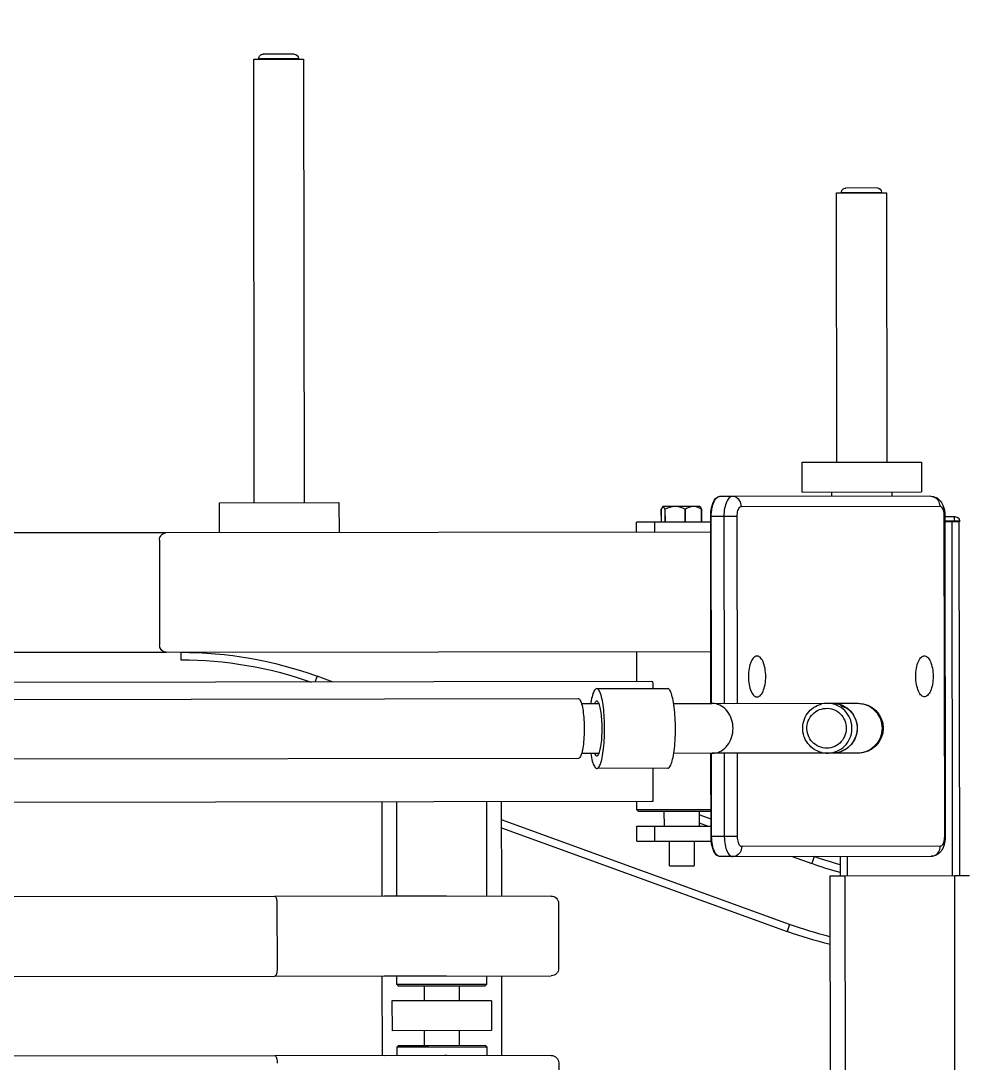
# Model space of a CAD drawing. Header units: metres. Extents: x 511.7 to 565.1, y 73.9 to 159.1.
# Drawn here: x 524.55 to 525.052, y 152.342 to 152.896 of the extents above; entities that cross this region are included whole.
import ezdxf

# ---------------------------------------------------------------- set-up
doc = ezdxf.new("R2010")
doc.units = ezdxf.units.M
doc.header["$MEASUREMENT"] = 0
doc.layers.get('0').update_dxf_attribs({"lineweight": 25})
doc.layers.add('fixtures', color=237, linetype='Continuous')

# ---------------------------------------------------------------- blocks, each defined once
blk = doc.blocks.new('5')
at = {"color": 7, "linetype": 'Continuous'}
for p, q in [((0.8887500000000159, 0.4099999999999647), (0.8887500000000159, 0.269999999999964)), ((0.8962500000000233, 0.4099999999999647), (0.8962500000000233, 0.269999999999964)), ((0.951250000000016, 0.4099999999999647), (0.951250000000016, 0.269999999999964)), ((0.7524190781398516, 0.363759999999969), (0.7524190781398516, 0.3962399999999704)), ((0.6099125635495284, 0.3599999999999692), (0.328729283569885, 0.3599999999999692)), ((0.7486590781398519, 0.3599999999999692), (0.6099125635495284, 0.3599999999999692)), ((0.6637500000000216, 0.3199999999999648), (0.6637500000000216, 0.3599999999999692)), ((0.6952819837253656, 0.3599999999999692), (0.664844543015235, 0.3599999999999692)), ((0.6712500000000148, 0.3599999999999692), (0.6712500000000148, 0.3556399999999709)), ((0.6712500000000148, 0.3556399999999709), (0.6718900000000191, 0.3549999999999702)), ((0.6712500000000148, 0.3556399999999709), (0.6868924168694264, 0.3556399999999709)), ((0.6868924168694264, 0.3556399999999709), (0.7162500000000165, 0.3556399999999709)), ((0.6961790781398493, 0.3599999999999692), (0.6952819837253656, 0.3599999999999692)), ((0.7156100000000123, 0.3549999999999702), (0.7162500000000165, 0.3556399999999709)), ((0.7162500000000165, 0.3556399999999709), (0.7162500000000165, 0.3599999999999692)), ((0.7237500000000097, 0.3199999999999648), (0.7237500000000097, 0.3599999999999692)), ((0.687087477011815, 0.3549999999999702), (0.6718900000000191, 0.3549999999999702)), ((0.6850000000000165, 0.3549999999999702), (0.6850000000000165, 0.3474999999999646)), ((0.7156100000000123, 0.3549999999999702), (0.687087477011815, 0.3549999999999702)), ((0.7025000000000148, 0.3474999999999646), (0.7025000000000148, 0.3549999999999702)), ((0.668750000000017, 0.332499999999964), (0.668750000000017, 0.3474999999999646)), ((0.7187500000000142, 0.3474999999999646), (0.668750000000017, 0.3474999999999646)), ((0.7187500000000142, 0.332499999999964), (0.7187500000000142, 0.3474999999999646)), ((0.7187500000000142, 0.332499999999964), (0.668750000000017, 0.332499999999964)), ((0.6850000000000165, 0.332499999999964), (0.6850000000000165, 0.3249999999999655)), ((0.7025000000000148, 0.3249999999999655), (0.7025000000000148, 0.332499999999964)), ((0.6718900000000191, 0.3249999999999655), (0.6712500000000148, 0.3243599999999649)), ((0.6712500000000148, 0.3243599999999649), (0.6712500000000148, 0.3199999999999665)), ((0.7162500000000165, 0.3243599999999649), (0.6712500000000148, 0.3243599999999649)), ((0.6718900000000191, 0.3249999999999655), (0.7156100000000123, 0.3249999999999655)), ((0.7162500000000165, 0.3243599999999649), (0.7156100000000123, 0.3249999999999655)), ((0.7162500000000165, 0.3199999999999648), (0.7162500000000165, 0.3243599999999649)), ((0.3287292835698992, 0.3199999999999648), (0.6099125635495284, 0.3199999999999648)), ((0.6099125635495284, 0.3199999999999648), (0.7486590781398519, 0.3199999999999648)), ((0.664844543015235, 0.3199999999999665), (0.6952819837253656, 0.3199999999999648)), ((0.6952819837253656, 0.3199999999999648), (0.6961790781398493, 0.3199999999999648)), ((0.611260027039819, 0.316239999999965), (0.611260027039819, 0.2837599999999654)), ((0.7524190781398516, 0.2837599999999654), (0.7524190781398516, 0.316239999999965)), ((0.7237500000000097, 0.2457689132815659), (0.8670848278623992, 0.2979385241571464)), ((0.8683708236013103, 0.2944052799029908), (0.7237500000000097, 0.2417676048570563)), ((0.8683708236013103, 0.2944052799029908), (0.8670848278623992, 0.2979385241571464)), ((0.6099125635495284, 0.2799999999999656), (0.3294675215459506, 0.2799999999999656)), ((0.7486590781398519, 0.2799999999999656), (0.6099125635495284, 0.2799999999999656)), ((0.6637500000000216, 0.2324999999999644), (0.6637500000000216, 0.2799999999999656)), ((0.6952819837253656, 0.2799999999999656), (0.664844543015235, 0.2799999999999656)), ((0.6712500000000148, 0.2799999999999656), (0.6712500000000148, 0.2324999999999644)), ((0.6961790781398493, 0.2799999999999656), (0.6952819837253656, 0.2799999999999656)), ((0.7162500000000165, 0.2324999999999644), (0.7162500000000165, 0.2799999999999656)), ((0.7237500000000097, 0.2324999999999644), (0.7237500000000097, 0.2799999999999656)), ((0.8887500000000159, 0.269999999999964), (0.8962500000000233, 0.269999999999964)), ((0.8937500000000113, 0.26030999999996496), (0.8937500000000113, 0.269999999999964)), ((0.8962500000000233, 0.269999999999964), (0.951250000000016, 0.269999999999964)), ((0.8975100000000111, 0.269999999999964), (0.8975100000000111, 0.26030999999996496)), ((0.9499900000000138, 0.0924999999999639), (0.9499900000000138, 0.269999999999964)), ((0.951250000000016, 0.269999999999964), (0.9587500000000232, 0.269999999999964)), ((0.9537500000000136, 0.269999999999964), (0.9537500000000136, 0.0924999999999639)), ((0.8081044512225474, 0.264999999999965), (0.8081044512225474, 0.252499999999964)), ((0.8081044512225474, 0.264999999999965), (0.8081986431538724, 0.264999999999965)), ((0.8081986431538724, 0.264999999999965), (0.820504451222547, 0.264999999999965)), ((0.820504451222547, 0.252499999999964), (0.820504451222547, 0.264999999999965)), ((0.8696599788750631, 0.26030999999996496), (0.8794796378565337, 0.263884063579864)), ((0.8807656335954305, 0.2603508193257102), (0.8794796378565337, 0.263884063579864)), ((0.8398659117260223, 0.26030999999996496), (0.8335217572167579, 0.26030999999996496)), ((0.8398659117260223, 0.26030999999996496), (0.9394432265573583, 0.26030999999996496)), ((0.8807656335954305, 0.2603508193257102), (0.8806534834196639, 0.26030999999996496)), ((0.7918044512225464, 0.252499999999964), (0.7918044512225464, 0.2449999999999637)), ((0.7918044512225464, 0.252499999999964), (0.8007636132016244, 0.252499999999964)), ((0.8007636132016244, 0.252499999999964), (0.8291173356003582, 0.252499999999964)), ((0.8007636132016244, 0.252499999999964), (0.8007636132016244, 0.2449999999999637)), ((0.9439747654925412, 0.2553099999999642), (0.8443974506612049, 0.2553099999999642)), ((0.8290068837629007, 0.2503099999999652), (0.82900688373023, 0.2084999999999635)), ((0.8290068837629007, 0.2503099999999652), (0.8292955745993567, 0.2503099999999652)), ((0.8292955745993567, 0.2503099999999652), (0.8292955745993567, 0.2084999999999635)), ((0.8356397291086068, 0.2503099999999652), (0.8292955745993567, 0.2503099999999652)), ((0.8422843593524902, 0.2503099999999652), (0.8356397291086068, 0.2503099999999652)), ((0.8356397291086068, 0.2084999999999635), (0.8356397291086068, 0.2503099999999652)), ((0.8422843593524902, 0.2503099999999652), (0.8422843593524902, 0.2084999999999635)), ((0.9460878568012419, 0.0896899999999654), (0.9460878568012419, 0.2503099999999652)), ((0.9465563178374908, 0.2503099999999652), (0.9460878568012419, 0.2503099999999652)), ((0.9465563178364106, 0.0896899999999654), (0.9465563178374908, 0.2503099999999652)), ((0.7918044512225464, 0.2449999999999637), (0.8007636132016244, 0.2449999999999637)), ((0.8007636132016244, 0.2449999999999637), (0.82900688373023, 0.2449999999999637)), ((0.805554451222548, 0.2449999999999637), (0.805554451222548, 0.2374999999999634)), ((0.8230544512225463, 0.2374999999999634), (0.8230544512225463, 0.2449999999999637)), ((0.8230544512225463, 0.2433469751821775), (0.8275960995832036, 0.2449999999999637)), ((0.82900688373023, 0.2415121750119429), (0.8230544512225463, 0.2393456667576697)), ((0.7924444512225364, 0.2374999999999634), (0.7918044512225464, 0.2368599999999645)), ((0.7918044512225464, 0.2368599999999645), (0.7918044512225464, 0.2324999999999626)), ((0.82900688373023, 0.2368599999999645), (0.7918044512225464, 0.2368599999999645)), ((0.7924444512225364, 0.2374999999999634), (0.82900688373023, 0.2374999999999634)), ((0.4587772398542285, 0.2324999999999644), (0.7993076534740027, 0.2324999999999626)), ((0.7993076534740027, 0.2324999999999626), (0.7998986213219581, 0.2324623862398578)), ((0.8000112822473113, 0.2287399999999629), (0.8000112822473113, 0.2159999999999638)), ((0.8072639563676915, 0.2159999999999638), (0.7717097892357856, 0.2159999999999638)), ((0.7624339364760573, 0.210999999999963), (0.4486630185993619, 0.210999999999963)), ((0.7728392231820039, 0.2084999999999635), (0.7640619745398567, 0.2084999999999635)), ((0.8296829669998687, 0.2084999999999635), (0.8103294506856855, 0.2084999999999635)), ((0.8874282445689374, 0.2084999999999635), (0.8296829669998687, 0.2084999999999635)), ((0.8899776927451767, 0.2084999999999635), (0.8874282445689374, 0.2084999999999635)), ((0.8900682056981708, 0.2084999999999635), (0.8899776927451767, 0.2084999999999635)), ((0.9025124785838868, 0.2084999999999635), (0.8900682056981708, 0.2084999999999635)), ((0.9029702420743888, 0.2084999999999635), (0.9025124785838868, 0.2084999999999635)), ((0.7640619745398567, 0.1834999999999631), (0.7728392231820039, 0.1834999999999631)), ((0.8103294506856855, 0.1834999999999631), (0.8296829669998687, 0.1834999999999631)), ((0.82900688373023, 0.1834999999999631), (0.8290068837302158, 0.0896899999999637)), ((0.8292955745993567, 0.1834999999999631), (0.8292955745993567, 0.0896899999999637)), ((0.8296829669998687, 0.1834999999999631), (0.8874282445689374, 0.1834999999999631)), ((0.8356397291086068, 0.0896899999999637), (0.8356397291086068, 0.1834999999999631)), ((0.8422843593524902, 0.1834999999999631), (0.8422843593524902, 0.0896899999999637)), ((0.8874282445689374, 0.1834999999999631), (0.8899776927451767, 0.1834999999999631)), ((0.8899776927451767, 0.1834999999999631), (0.8900682056981708, 0.1834999999999631)), ((0.8900682056981708, 0.1834999999999631), (0.9025124785838868, 0.1834999999999631)), ((0.9025124785838868, 0.1834999999999631), (0.9029702420743888, 0.1834999999999631)), ((0.4486630185993619, 0.1809999999999636), (0.7624339364760573, 0.1809999999999636)), ((0.7717097892357856, 0.1759999999999646), (0.8072639563676915, 0.1759999999999646)), ((0.7993076534740027, 0.1724999999999639), (0.4625272398542109, 0.1724999999999639)), ((0.6313239624489883, 0.1695614758427837), (0.6302544271230915, 0.1724999999999639)), ((0.6393974912173661, 0.1724999999999639), (0.6313239624489883, 0.1695614758427837)), ((0.7918044512225464, 0.1724999999999639), (0.7918044512225464, 0.1574999999999651)), ((0.7998986213219581, 0.1725376137600705), (0.7993076534740027, 0.1724999999999639)), ((0.3836478253344637, 0.1574999999999651), (0.5556031640912807, 0.1574999999999651)), ((0.5556031640912807, 0.1574999999999651), (0.3836478253344637, 0.1574999999999651)), ((0.5556031640912807, 0.1574999999999651), (0.82900688373023, 0.1574999999999651)), ((0.5629199337838457, 0.1574999999999651), (0.5629199337838457, 0.1612599999999649)), ((0.5523469085730426, 0.1012599999999644), (0.5523469085730426, 0.1537399999999653)), ((0.5556031640912807, 0.0974999999999646), (0.3627773789982882, 0.0974999999999646)), ((0.82900688373023, 0.0974999999999646), (0.5556031640912807, 0.0974999999999646)), ((0.5824634098206616, 0.0974999999999646), (0.5824634098206616, 0.0824999999999641)), ((0.6424634098206639, 0.0824999999999641), (0.6424634098206639, 0.0974999999999646)), ((0.7918044512225464, 0.0974999999999646), (0.7918044512225464, 0.0924999999999639)), ((0.8007636132016244, 0.0924999999999639), (0.8007636132016244, 0.0974999999999646)), ((0.8007636132016244, 0.0924999999999639), (0.7918044512225464, 0.0924999999999639)), ((0.8290068837302158, 0.0924999999999639), (0.8007636132016244, 0.0924999999999639)), ((0.8042388790463519, 0.0924999999999639), (0.8042388790463519, 0.0860728753148958)), ((0.8042434367204407, 0.0924999999999639), (0.8042434367204407, 0.0860531685427049)), ((0.8060480415186076, 0.0860531685427049), (0.8060480415186076, 0.0924999999999639)), ((0.8062408778015139, 0.0924999999999639), (0.8062408778015139, 0.0860531685427049)), ((0.8160064499777064, 0.0860531685427031), (0.8160064499777064, 0.0924999999999639)), ((0.8163018923036133, 0.0924999999999639), (0.8163018923036133, 0.0860531685427031)), ((0.8242628596816388, 0.0860531685427031), (0.8242628596816388, 0.0924999999999639)), ((0.8243700233987283, 0.0860728753148941), (0.8243700233987283, 0.0924999999999639)), ((0.8292955745993567, 0.0896899999999637), (0.8290068837302158, 0.0896899999999637)), ((0.8356397291086068, 0.0896899999999637), (0.8292955745993567, 0.0896899999999637)), ((0.8422843593524902, 0.0896899999999637), (0.8356397291086068, 0.0896899999999637)), ((0.9465563178364106, 0.0896899999999654), (0.9460878568012419, 0.0896899999999654)), ((0.9513500000000192, 0.0924999999999639), (0.9465563178660688, 0.0924999999999639)), ((0.9465563178660688, 0.091999999999965), (0.9513500000000192, 0.091999999999965)), ((0.9513500000000192, 0.0899999999999644), (0.9465563178660688, 0.0899999999999644)), ((0.9538500000000169, 0.0924999999999639), (0.9513500000000192, 0.0924999999999639)), ((0.9513500000000192, 0.091999999999965), (0.9513500000000192, 0.0924999999999639)), ((0.9513500000000192, 0.091999999999965), (0.9538500000000169, 0.091999999999965)), ((0.9513500000000192, 0.091999999999965), (0.9513500000000192, 0.0899999999999644)), ((0.9518500000000216, 0.0899999999999644), (0.9513500000000192, 0.0899999999999644)), ((0.9538500000000169, 0.091999999999965), (0.9538500000000169, 0.0924999999999639)), ((0.8048609837319985, 0.0848434674905043), (0.805004451222544, 0.0846999999999643)), ((0.8051457391195243, 0.0846999999999643), (0.805004451222544, 0.0846999999999643)), ((0.8111236638896173, 0.0846999999999643), (0.8051457391195243, 0.0846999999999643)), ((0.8202823759926332, 0.0846999999999643), (0.8111236638896173, 0.0846999999999643)), ((0.8236044512225362, 0.0846999999999643), (0.8202823759926332, 0.0846999999999643)), ((0.8236044512225362, 0.0846999999999643), (0.8237479187130816, 0.0848434674905026)), ((0.8443974506611908, 0.0846899999999646), (0.9439747654925412, 0.0846899999999646)), ((0.5824634098206616, 0.0824999999999641), (0.6424634098206639, 0.0824999999999641)), ((0.5999634098206599, 0.0824999999999641), (0.5999634098206599, -0.1400000000000361)), ((0.6249634098206656, -0.1400000000000361), (0.6249634098206656, 0.0824999999999641)), ((0.8398659117260223, 0.0796899999999639), (0.8335217572167579, 0.0796899999999639)), ((0.9394432265573583, 0.0796899999999639), (0.8398659117260223, 0.0796899999999639)), ((0.8898798398635533, 0.0796899999999639), (0.8898798398635533, 0.0774999999999651)), ((0.9198798398635404, 0.0774999999999651), (0.9198798398635404, 0.0796899999999639)), ((0.8748798398635386, 0.0774999999999651), (0.8748798398635386, 0.0624999999999645)), ((0.8748798398635386, 0.0774999999999651), (0.9348798398635408, 0.0774999999999651)), ((0.9348798398635408, 0.0624999999999645), (0.9348798398635408, 0.0774999999999651)), ((0.8748798398635386, 0.0624999999999645), (0.9348798398635408, 0.0624999999999645)), ((0.8923798398635511, 0.0624999999999645), (0.8923798398635511, -0.0725000000000353)), ((0.9173798398635425, -0.0725000000000353), (0.9173798398635425, 0.0624999999999645)), ((0.8923798398635511, -0.0725000000000353), (0.9173798398635425, -0.0725000000000353)), ((0.8948798398635489, -0.0728000000000364), (0.9148798398635448, -0.0728000000000364)), ((0.9126798398515774, -0.0750000000000348), (0.8970798398635508, -0.0750000000000348)), ((0.5999634098206599, -0.1400000000000361), (0.6016380922733618, -0.1400000000000361)), ((0.6016380922733618, -0.1400000000000361), (0.6249634098206656, -0.1400000000000361)), ((0.6024634098206576, -0.1403000000000354), (0.622463409820668, -0.1403000000000354)), ((0.6202634098086861, -0.1425000000000356), (0.6046634098206596, -0.1425000000000356))]:
    blk.add_line(p, q, dxfattribs=at)
for points in [[(0.611260027039819, 0.363759999999969), (0.6112395560416674, 0.3631070828519416), (0.6111787650481233, 0.36247400426106496), (0.6110795011627915, 0.3618799999999691), (0.6109447804685715, 0.3613431185875484), (0.6107786963855945, 0.3608796728938426), (0.6105862952946666, 0.3605037444817398), (0.6103734232056013, 0.3602267557458152), (0.6101465481290802, 0.3600571228486444), (0.6099125635495284, 0.3599999999999692)], [(0.6099125635495284, 0.3199999999999648), (0.6101465481290802, 0.3199428771512913), (0.6103734232056013, 0.3197732442541206), (0.6105862952946666, 0.3194962555181942), (0.6107786963855945, 0.3191203271060932), (0.6109447804685715, 0.3186568814123873), (0.6110795011627915, 0.3181199999999649), (0.6111787650481233, 0.31752599573886897), (0.6112395560416674, 0.3168929171479924), (0.611260027039819, 0.316239999999965)], [(0.611260027039819, 0.2837599999999654), (0.6112395560416674, 0.283107082851938), (0.6111787650481233, 0.2824740042610614), (0.6110795011627915, 0.2818799999999655), (0.6109447804685715, 0.281343118587543), (0.6107786963855945, 0.2808796728938372), (0.6105862952946666, 0.2805037444817362), (0.6103734232056013, 0.2802267557458098), (0.6101465481290802, 0.280057122848639), (0.6099125635495284, 0.2799999999999656)], [(0.8335217572167579, 0.26030999999996496), (0.8332510620941633, 0.2602932986750233), (0.8328058016355157, 0.2601921945263683), (0.8323743472551399, 0.2600028174269333), (0.8319550114908764, 0.2597248962815755), (0.8315485517914282, 0.2593563674571619), (0.8311593494609752, 0.2588978463963869), (0.8307933676933458, 0.258354483972882), (0.8304556228289499, 0.2577342244709904), (0.8301495525868602, 0.2570458213436613), (0.8298769319560364, 0.2562965037328322), (0.8296392132791226, 0.2554933783137709), (0.8294377168719506, 0.2546437251202231), (0.8292736484974057, 0.2537551420646782), (0.8291480581199407, 0.2528355755981231), (0.829061789924836, 0.2518932863078707), (0.8290154406253833, 0.2509367804392077), (0.8290068837302158, 0.2503099999999652)], [(0.8335217572167579, 0.26030999999996496), (0.8330800008422727, 0.2602552189536471), (0.8326430844430632, 0.2600914760073021), (0.8322157949666433, 0.2598205651629168), (0.8318028138859291, 0.2594454545763902), (0.8314086659080572, 0.2589702540378091), (0.831037669400743, 0.2584001699437142), (0.8306938890793844, 0.2577414482547375), (0.8303810914731002, 0.2570013060635539), (0.8301027036579426, 0.2561878525228884), (0.8298617757090482, 0.2553099999999642), (0.8296609472834575, 0.2543773664307221), (0.8295024186994197, 0.2534001699437134), (0.8293879268292698, 0.2523891169081427), (0.8293187260699141, 0.2513552846326412), (0.8292955745993424, 0.2503099999999652)], [(0.8356397291086068, 0.2503099999999652), (0.8356628805791785, 0.2513552846326412), (0.8357320813385342, 0.2523891169081427), (0.83584657320867, 0.2534001699437134), (0.8360051017927077, 0.2543773664307221), (0.8362059302182984, 0.2553099999999642), (0.8364468581671928, 0.2561878525228884), (0.8367252459823646, 0.2570013060635539), (0.8370380435886347, 0.2577414482547375), (0.8373818239100074, 0.2584001699437142), (0.8377528204173074, 0.2589702540378091), (0.8381469683951792, 0.2594454545763902), (0.8385599494758935, 0.2598205651629168), (0.8389872389523134, 0.2600914760073021), (0.8394241553515229, 0.2602552189536471), (0.8398659117260081, 0.26030999999996496)], [(0.8443974506611908, 0.2553099999999642), (0.8443416598972391, 0.2560921723251663), (0.8441756613591593, 0.2568550849718392), (0.8439035424818683, 0.2575799524986628), (0.8435320037352482, 0.2582489262614267), (0.8430701936362937, 0.2588455339058981), (0.842529483482295, 0.2593550849718387), (0.8419231873517816, 0.2597650326209067), (0.8412662342676497, 0.26006528258143996), (0.8405748005951494, 0.2602484417029398), (0.8398659117260081, 0.26030999999996496)], [(0.9465563178660544, 0.2503099999999652), (0.946548559046974, 0.2508208060369199), (0.9464940910231548, 0.2517516499861916), (0.9463862734611296, 0.2526770560523275), (0.9462216135719216, 0.2535967476062577), (0.9459933960397536, 0.2545119407027414), (0.9456904575717856, 0.2554238967740616), (0.945297251957072, 0.2563289022480379), (0.9448864893394102, 0.25707039899071304), (0.9444328318089958, 0.2577290194969191), (0.9439386621446884, 0.2583099019869035), (0.9434038203014694, 0.2588185086341532), (0.9428289153087092, 0.259256579047781), (0.9422164503599644, 0.2596228196600077), (0.941570972552185, 0.2599143266644823), (0.9408987892557688, 0.2601277811168146), (0.9401362675545072, 0.2602691239473298), (0.9394432265573583, 0.26030999999996496)], [(0.9394432265573583, 0.26030999999996496), (0.9401521154264856, 0.2602484417029398), (0.940843549099, 0.26006528258143996), (0.941500502183132, 0.2597650326209067), (0.9421067983136452, 0.2593550849718387), (0.9426475084676296, 0.2588455339058981), (0.9431093185665844, 0.2582489262614267), (0.9434808573132188, 0.2575799524986628), (0.9437529761905096, 0.2568550849718392), (0.9439189747285894, 0.2560921723251663), (0.9439747654925412, 0.2553099999999642)], [(0.8443974506611908, 0.2553099999999642), (0.8440668903527352, 0.2552484417029408), (0.8437444695361335, 0.255065282581441), (0.8434381272819564, 0.2547650326209059), (0.8431554067531833, 0.2543550849718397), (0.8429032694675413, 0.2538455339058974), (0.8426879238817832, 0.2532489262614277), (0.8425146725189308, 0.252579952498662), (0.8423877814025217, 0.2518550849718384), (0.8423103750129712, 0.2510921723251656), (0.8422843593524902, 0.2503099999999652)], [(0.9460878568012419, 0.2503099999999652), (0.9460618411407608, 0.2510921723251656), (0.9459844347512104, 0.2518550849718402), (0.9458575436348012, 0.252579952498662), (0.9456842922719488, 0.2532489262614277), (0.9454689466861907, 0.2538455339058974), (0.9452168094005344, 0.2543550849718397), (0.9449340888717755, 0.2547650326209059), (0.9446277466175984, 0.255065282581441), (0.9443053258009968, 0.2552484417029408), (0.9439747654925412, 0.2553099999999642)], [(0.7998986213219581, 0.2324623862398578), (0.799921402760802, 0.2323088657313619), (0.7999428698939113, 0.23204173965729602), (0.7999623393708788, 0.2316695112820071), (0.7999791914314898, 0.2312040295284508), (0.7999928896342113, 0.2306601117985263), (0.8000029979323386, 0.2300550722996029), (0.8000091945545051, 0.2294081708917108), (0.8000112822473113, 0.2287399999999629)], [(0.7686442949177775, 0.2084999999999635), (0.7688105307002218, 0.2094896028027744), (0.7690092102647128, 0.2105199098384265), (0.7692219693974778, 0.2114745167874208), (0.7694476988709483, 0.2123484467711414), (0.7696852218361414, 0.2131371435233156), (0.7699332999583107, 0.21383649514427103), (0.7701906398729932, 0.2144428555384827), (0.7704558999290329, 0.2149530634236196), (0.7707276971833182, 0.2153644588120152), (0.771004614610817, 0.2156748968786033), (0.7712852084923015, 0.2158827591430512), (0.7715680159411847, 0.2159869619077579), (0.7718515625303723, 0.2159869619077579), (0.7721343699792556, 0.2158827591430512), (0.77241496386074, 0.2156748968786033), (0.7726918812882388, 0.2153644588120152), (0.7729636785425243, 0.2149530634236196), (0.7732289385985638, 0.2144428555384827), (0.7734862785132606, 0.21383649514427103), (0.7737343566354156, 0.2131371435233156), (0.7739718796006088, 0.2123484467711414), (0.7741976090740792, 0.2114745167874208), (0.7744103682068442, 0.2105199098384265), (0.7746090477713353, 0.2094896028027744), (0.7747926119442781, 0.2083889672242787), (0.7749601037070732, 0.207223741307212), (0.7751106498352272, 0.205999999999964), (0.7752434654509273, 0.20472412332307502), (0.775357858115072, 0.2034027631067623), (0.7754532314372682, 0.2020428083113543), (0.7755290881851665, 0.2006513491114497), (0.7755850328768191, 0.1992356399310182), (0.7756207738425048, 0.1978030616222046), (0.7756361247453754, 0.1963610829849749), (0.7756310055529383, 0.1949172218282555), (0.7756054429542872, 0.1934790057755578), (0.7755595702209633, 0.1920539330194355), (0.775493626512187, 0.1906494332293782), (0.7754079556278839, 0.1892728288169607), (0.7753030042164113, 0.1879312967601674), (0.7751793194458118, 0.1866318311859683), (0.7750375461512249, 0.1853812069061664), (0.7748784234729414, 0.1841859440966722), (0.7747027810029296, 0.1830522743043268), (0.7745115344597197, 0.1819861079584974), (0.7743056809142104, 0.1809930035568357), (0.7740862935914948, 0.1800781386858503), (0.7738545162754633, 0.1792462830273642), (0.7736115573457312, 0.1785017734916003), (0.7733586834776675, 0.1778484916065448), (0.7730972130385254, 0.1772898432814518), (0.7728285092140937, 0.1768287410500147), (0.7725539729017186, 0.1764675888857621), (0.7722750354065795, 0.1762082696688516), (0.7719931509796396, 0.1760521353696056), (0.7717097892357714, 0.1759999999999628)], [(0.8072639563676773, 0.2159999999999638), (0.8074057296622783, 0.2159869619077579), (0.8076885371111615, 0.2158827591430512), (0.8079691309926461, 0.2156748968786033), (0.8082460484201448, 0.2153644588120152), (0.8085178456744301, 0.2149530634236196), (0.8087831057304697, 0.2144428555384827), (0.8090404456451523, 0.21383649514427103), (0.8092885237673215, 0.2131371435233156), (0.8095260467325147, 0.2123484467711414), (0.8097517762059709, 0.2114745167874208), (0.8099645353387501, 0.2105199098384265), (0.8101632149032411, 0.2094896028027744), (0.8103467790761698, 0.2083889672242787), (0.8105142708389649, 0.207223741307212), (0.8106648169671188, 0.205999999999964), (0.8107976325828332, 0.20472412332307502), (0.8109120252469779, 0.2034027631067623), (0.8110073985691741, 0.2020428083113543), (0.8110832553170723, 0.2006513491114497), (0.8111392000087249, 0.1992356399310182), (0.8111749409744106, 0.1978030616222046), (0.8111902918772813, 0.1963610829849749), (0.8111851726848442, 0.1949172218282555), (0.811159610086193, 0.1934790057755578), (0.8111137373528691, 0.1920539330194355), (0.8110477936440788, 0.1906494332293782), (0.8109621227597898, 0.1892728288169607), (0.8108571713483173, 0.1879312967601674), (0.8107334865777175, 0.1866318311859683), (0.8105917132831166, 0.1853812069061664), (0.8104325906048331, 0.1841859440966722), (0.8102569481348353, 0.1830522743043268), (0.8100657015916254, 0.1819861079584974), (0.8098598480461163, 0.1809930035568357), (0.8096404607234006, 0.1800781386858503), (0.8094086834073692, 0.1792462830273642), (0.8091657244776371, 0.1785017734916003), (0.8089128506095732, 0.1778484916065448), (0.8086513801704313, 0.1772898432814518), (0.8083826763459995, 0.1768287410500147), (0.8081081400336103, 0.1764675888857621), (0.8078292025384854, 0.1762082696688516), (0.8075473181115455, 0.1760521353696056), (0.8072639563676773, 0.1759999999999628)], [(0.7624339364760431, 0.1809999999999636), (0.7624956167544213, 0.1810032897478404), (0.7627417970168864, 0.1810821715694395), (0.7629858178588478, 0.1812656912390338), (0.7632259676494471, 0.1815525614979982), (0.7634605619104349, 0.1819407701575848), (0.7636879551316298, 0.1824275942129727), (0.7639065523129746, 0.1830096189431973), (0.7641148201522867, 0.1836827618629577), (0.7643112978003189, 0.1844423013583274), (0.7644946071075509, 0.1852829098054709), (0.7646634622908977, 0.1861986909401114), (0.7648166789525562, 0.1871832212155766), (0.7649531823877425, 0.1882295948593668), (0.7650720151229394, 0.1893304723121893), (0.7651723436318889, 0.1904781317096926), (0.7652534641821659, 0.1916645230457963), (0.7653148077714321, 0.1928813246376979), (0.7653559441184541, 0.1941200014964988), (0.7653765846813201, 0.1953718651940264), (0.7653765846813201, 0.196628134805902), (0.7653559441184541, 0.1978799985034278), (0.7653148077714321, 0.1991186753622305), (0.7652534641821659, 0.2003354769541303), (0.7651723436318889, 0.201521868290234), (0.7650720151229394, 0.2026695276877373), (0.7649531823877425, 0.2037704051405615), (0.7648166789525562, 0.2048167787843518), (0.7646634622908977, 0.2058013090598152), (0.7644946071075509, 0.2067170901944557), (0.7643112978003189, 0.207557698641601), (0.7641148201522867, 0.2083172381369689), (0.7639065523129746, 0.2089903810567311), (0.7636879551316298, 0.2095724057869539), (0.7634605619104349, 0.2100592298423418), (0.7632259676494471, 0.2104474385019284), (0.7629858178588478, 0.2107343087608946), (0.7627417970168864, 0.2109178284304871), (0.7624956167544213, 0.2109967102520862), (0.7624339364760431, 0.210999999999963)], [(0.7705803552895532, 0.2084999999999635), (0.7707857331707971, 0.2089301704619775), (0.7710105225024364, 0.2092911393697019), (0.7712406336761433, 0.2095509546814114), (0.7714743154069481, 0.2097076390457069), (0.7717097892357856, 0.2097599999999637), (0.7719452630646089, 0.2097076390457069), (0.7721789447954138, 0.2095509546814114), (0.7724090559691206, 0.2092911393697019), (0.7726338453007742, 0.2089301704619775), (0.7728516020077905, 0.2084707951495872), (0.7730606688301834, 0.2079165095560373), (0.7732594546431671, 0.20727153212938101), (0.7734464465666946, 0.2065407715372807), (0.7736202214793196, 0.2057297893090908), (0.7737794568490131, 0.2048447575092513), (0.7739229407984709, 0.20389241176415498), (0.7740495813281996, 0.2028799999999631), (0.7741584146272942, 0.2018152272815161), (0.7742486124086412, 0.2007061971721242), (0.7743194882126688, 0.1995613500605735), (0.7743705026316974, 0.198389398924661), (0.7744012674151862, 0.1971992630201722), (0.7744115484245953, 0.1959999999999642), (0.7744012674151862, 0.1948007369797562), (0.7743705026316974, 0.1936106010752674), (0.7743194882126688, 0.1924386499393531), (0.7742486124086412, 0.1912938028278024), (0.7741584146272942, 0.1901847727184123), (0.7740495813281996, 0.1891199999999635), (0.7739229407984709, 0.1881075882357734), (0.7737794568490131, 0.18715524249067703), (0.7736202214793196, 0.1862702106908358), (0.7734464465666946, 0.1854592284626459), (0.7732594546431671, 0.1847284678705474), (0.7730606688301834, 0.1840834904438893), (0.7728516020077905, 0.1835292048503394), (0.7726338453007742, 0.1830698295379491), (0.7724090559691206, 0.1827088606302265), (0.7721789447954138, 0.1824490453185152), (0.7719452630646089, 0.1822923609542215), (0.7717097892357856, 0.1822399999999646)], [(0.8296829669998544, 0.2084999999999635), (0.8306427677067773, 0.2084466772036517), (0.8315943797324791, 0.2082871637460126), (0.8325296842586879, 0.2080228205396235), (0.8334407015969701, 0.2076559028675184), (0.8343196592686012, 0.2071895411419025), (0.8351590583166625, 0.2066277141965838), (0.8359517372844179, 0.2059752153409668), (0.836690933314415, 0.2052376114652219), (0.8373703398467426, 0.2044211955455459), (0.8379841604244546, 0.2035329329547046), (0.8385271581467605, 0.202580402035931), (0.8389947003485929, 0.2015717294471706), (0.8393827981247171, 0.2005155208273024), (0.8396881403617442, 0.19942078737586397), (0.8399081219873636, 0.1982968689726707), (0.8400408661959347, 0.1971533544932544), (0.8400852404606524, 0.1959999999999642)], [(0.8814130525948087, 0.2069268629154344), (0.8808698558915182, 0.2066037577688018), (0.8799862578349433, 0.20599196711120799), (0.8791582439425837, 0.2053052775204573), (0.8783921048433143, 0.2045488672772748), (0.8776935799598817, 0.2037283757334194), (0.8770679097471401, 0.2028499230663563), (0.8765197959560708, 0.2019200663553597), (0.8760533654625106, 0.2009457521236193), (0.8756721380510725, 0.1999342656437797), (0.8753789984905893, 0.1988931773321454), (0.8751761732068529, 0.1978302866036046), (0.8750652118194039, 0.1967535635987385), (0.8750469737674819, 0.1956710892260425), (0.8751216202057321, 0.1945909939866084), (0.8752886091109104, 0.1935214070207962), (0.8755466989878328, 0.1924703737483746), (0.8758939589551744, 0.1914457996708219), (0.8763277827829938, 0.1904553921876442), (0.8768449084730036, 0.1895066010841297), (0.877441443193021, 0.1886065609687311), (0.8781128933818393, 0.1877620362054397), (0.878854199770771, 0.1869793688725778), (0.879659776995993, 0.1862644302532512), (0.8805235574044871, 0.185622576320533), (0.8814390385930722, 0.1850586076219436), (0.8823993341683262, 0.1845767338945965), (0.8833972271814047, 0.1841805436584867), (0.884386820422506, 0.1838844693342896)], [(0.8822586013169768, 0.2047462577514985), (0.8813949949069552, 0.2042014266677192), (0.8805913446950199, 0.2035696584209887), (0.8798561695733155, 0.2028576499118841), (0.8791972625810301, 0.2020729486077304), (0.8786216082962, 0.20122387253756102), (0.8781353087974537, 0.2003194221189464), (0.8777435189804521, 0.1993691847513244), (0.8774503919147207, 0.1983832331871831), (0.8772590348200708, 0.1973720187583776), (0.8771714761293196, 0.1963462605894168), (0.8771886439863721, 0.1953168319720664), (0.8773103564076621, 0.1942946451057654), (0.8775353232112622, 0.19329053542558397), (0.8778611596930687, 0.1923151467439279), (0.8782844119053265, 0.1913788184234697), (0.8788005932692897, 0.1904914757773355), (0.8794042321341066, 0.1896625248583241), (0.8800889297776137, 0.1889007527523905), (0.8808474282344747, 0.18821423443336902), (0.8816716872323553, 0.1876102471662229), (0.8825529694208142, 0.1870951933662415), (0.8834819329894258, 0.18667453273183202), (0.8844487306932649, 0.1863527243703711), (0.8854431142361534, 0.1861331795305432), (0.8864545429051702, 0.1860182254422682), (0.8874722953048035, 0.1860090806474783), (0.8884855830064424, 0.1861058420832755), (0.8894836649083543, 0.1863074840543675), (0.8904559610941049, 0.1866118691056968), (0.8913921649822214, 0.1870157706799986), (0.8922823525786185, 0.1875149073201054), (0.8931170876732892, 0.1881039880534629), (0.8938875218666026, 0.1887767684777515), (0.8945854883644415, 0.1895261169531039), (0.8952035885482843, 0.1903440901992681), (0.8957352704024117, 0.1912220174963419), (0.8961748979669295, 0.1921505925965796), (0.8965178110802582, 0.1931199723729104), (0.8967603747781112, 0.1941198811585565), (0.8969000178249331, 0.1951397196716407), (0.8969352599697089, 0.1961686773702169), (0.8968657276369071, 0.1971958470467072), (0.8966921578865765, 0.1982103404470106), (0.8964163906012458, 0.199201403688706), (0.8960413489827345, 0.2001585312548837), (0.8955710085655113, 0.2010715773552398), (0.8950103550749872, 0.2019308634739687), (0.8943653315776458, 0.2027272809644494), (0.8936427754830305, 0.2034523876031535), (0.8928503460654724, 0.2040984970793271), (0.8919964432739533, 0.2046587604717907), (0.891090118690485, 0.2051272388492045), (0.8901409795811189, 0.2054989662242264), (0.8891590870565266, 0.205770002194205), (0.8881548494217241, 0.2059374737104349), (0.8871389118454971, 0.2059996055331776), (0.8861220435188528, 0.20595573904966), (0.8851150234990541, 0.2058063392555187), (0.884128526448805, 0.2055529898257369), (0.8831730094822631, 0.2051983763272958), (0.8822586013169768, 0.2047462577514985)], [(0.8844130913179667, 0.20812147383584903), (0.8843560875484826, 0.2081093692455997), (0.8833303916802748, 0.2077960236509959), (0.8823353985770125, 0.2073943785767671), (0.8814130525948087, 0.2069268629154344)], [(0.8844259154734146, 0.2081254323644242), (0.8846239698191595, 0.2081738619147799), (0.885746339916679, 0.2083836715860503), (0.8868830594316534, 0.2084878281377076), (0.8880244302740009, 0.2084854429427771), (0.8891607146701261, 0.2083765363509027), (0.8902822182421914, 0.2081620375147253), (0.8906388328415886, 0.2080707117346119)], [(0.8899776927451625, 0.1834999999999631), (0.8905228778824466, 0.18351217186221896), (0.8916595973974208, 0.1836163284138763), (0.8927819674949262, 0.1838261380851467), (0.8938804125090342, 0.1841398108538907), (0.8949455608941718, 0.184554670574645), (0.8959683251798936, 0.1850671778105468), (0.8969399795019086, 0.185672960030562), (0.897852234048159, 0.1863668489143872), (0.8986973057844807, 0.1871429244467197), (0.8994679848568125, 0.1879945654247557), (0.9001576961030224, 0.1889145059479507), (0.900760555149958, 0.1898948974081218), (0.9012714186167868, 0.1909273754510092), (0.9016859279965244, 0.1920031313379908), (0.9020005468413216, 0.1931129870991395), (0.9022125909340984, 0.1942474738364268), (0.9023202511894226, 0.1953969125090182), (0.9023226090879743, 0.1965514965114394), (0.902219644512982, 0.1977013753400776), (0.9020122359219016, 0.1988367386342009), (0.9017021528516976, 0.1999478998745037), (0.9012920408217864, 0.2010253790250651), (0.9007853987634176, 0.2020599834136849), (0.9001865491679978, 0.2030428861605085), (0.8995006012091123, 0.2039657014858633), (0.8987334071528891, 0.2048205562547647), (0.8978915124285151, 0.2056001571477424), (0.8969820997849495, 0.2062978528848554), (0.8960129280101938, 0.2069076909720753), (0.8949922657361356, 0.2074244684858648), (0.893928820893393, 0.2078437764626866), (0.8928316664184308, 0.2081620375147253), (0.8917101628463655, 0.2083765363509027), (0.8905738784502403, 0.2084854429427771), (0.8899776927451625, 0.2084999999999635)], [(0.8900682056981708, 0.1834999999999631), (0.891208361101988, 0.1835533227962749), (0.8923387891019132, 0.18371283625391396), (0.8934498452848345, 0.1839771794603031), (0.894532050511117, 0.1843440971324099), (0.8955761717873826, 0.1848104588580259), (0.8965733010390124, 0.1853722858033428), (0.8975149311108339, 0.1860247846589615), (0.8983930283470726, 0.1867623885347047), (0.8992001011317114, 0.1875788044543824), (0.8999292638043385, 0.1884670670452237), (0.9005742954061162, 0.1894195979639974), (0.90112969275485, 0.1904282705527578), (0.9015907173961751, 0.1914844791726242), (0.9019534360304248, 0.1925792126240626), (0.9022147540701012, 0.1937031310272559), (0.9023724420418092, 0.1948466455066722), (0.9024251546073856, 0.1959999999999642), (0.9023724420418092, 0.1971533544932544), (0.9022147540701012, 0.1982968689726707), (0.9019534360304248, 0.19942078737586397), (0.9015907173961751, 0.2005155208273024), (0.90112969275485, 0.2015717294471706), (0.9005742954061162, 0.202580402035931), (0.8999292638043385, 0.2035329329547046), (0.8992001011317114, 0.2044211955455459), (0.8983930283470726, 0.2052376114652219), (0.8975149311108339, 0.2059752153409668), (0.8965733010390124, 0.2066277141965838), (0.8955761717873826, 0.2071895411419025), (0.894532050511117, 0.2076559028675184), (0.8934498452848345, 0.2080228205396235), (0.8923387891019132, 0.2082871637460126), (0.891208361101988, 0.2084466772036517), (0.8900682056981708, 0.2084999999999635)], [(0.8906388328415886, 0.2080707117346119), (0.8913793727171537, 0.2078437764626866), (0.8924428175598961, 0.2074244684858648), (0.8934634798339544, 0.2069076909720753), (0.8944326516087102, 0.2062978528848554), (0.8953420642522758, 0.2056001571477424), (0.8961839589766498, 0.2048205562547647), (0.896951153032873, 0.2039657014858616), (0.8976371009917585, 0.2030428861605085), (0.8982359505871784, 0.2020599834136849), (0.8987425926455472, 0.2010253790250651), (0.8991527046754583, 0.1999478998745019), (0.8994627877456622, 0.1988367386342009), (0.8996701963367428, 0.1977013753400776), (0.8997731609117352, 0.1965514965114394), (0.8997708030131975, 0.1953969125090182), (0.8996631427578591, 0.1942474738364268), (0.8994510986650823, 0.1931129870991395), (0.8991364798202852, 0.1920031313379908), (0.8987219704405475, 0.1909273754510092), (0.8982111069737186, 0.1898948974081218), (0.897608247926783, 0.1889145059479507), (0.8969185366805731, 0.1879945654247557), (0.8961478576082413, 0.1871429244467197), (0.8953027858719195, 0.1863668489143872), (0.8943905313256691, 0.185672960030562), (0.8934188770036541, 0.1850671778105468), (0.8923961127179325, 0.184554670574645), (0.8913309643327949, 0.1841398108538907), (0.8905437746301885, 0.1839038256049079)], [(0.9025124785838728, 0.1834999999999631), (0.9036526339877042, 0.1835533227962767), (0.9047830619876291, 0.1837128362539158), (0.9058941181705364, 0.1839771794603031), (0.906976323396833, 0.1843440971324099), (0.9080204446730846, 0.1848104588580259), (0.9090175739247144, 0.1853722858033428), (0.9099592039965358, 0.1860247846589615), (0.9108373012327746, 0.1867623885347065), (0.9116443740174276, 0.1875788044543824), (0.9123735366900548, 0.1884670670452237), (0.913018568291818, 0.1894195979639974), (0.913573965640552, 0.1904282705527578), (0.9140349902818912, 0.1914844791726242), (0.9143977089161268, 0.1925792126240626), (0.9146590269558031, 0.1937031310272559), (0.9148167149275109, 0.1948466455066722), (0.9148694274930876, 0.1959999999999642), (0.9148167149275109, 0.1971533544932544), (0.9146590269558031, 0.1982968689726707), (0.9143977089161268, 0.1994207873758658), (0.9140349902818912, 0.2005155208273024), (0.913573965640552, 0.2015717294471706), (0.913018568291818, 0.202580402035931), (0.9123735366900548, 0.2035329329547046), (0.9116443740174276, 0.2044211955455459), (0.9108373012327746, 0.2052376114652219), (0.9099592039965358, 0.2059752153409668), (0.9090175739247144, 0.2066277141965838), (0.9080204446730846, 0.2071895411419025), (0.906976323396833, 0.2076559028675184), (0.9058941181705364, 0.2080228205396235), (0.9047830619876291, 0.2082871637460126), (0.9036526339877042, 0.2084466772036517), (0.9025124785838728, 0.2084999999999635)], [(0.8400852404606524, 0.1959999999999642), (0.8400408661959347, 0.1948466455066722), (0.8399081219873636, 0.1937031310272559), (0.8396881403617442, 0.1925792126240626), (0.8393827981247171, 0.1914844791726242), (0.8389947003485929, 0.1904282705527578), (0.8385271581467605, 0.1894195979639974), (0.8379841604244546, 0.1884670670452237), (0.8373703398467426, 0.1875788044543824), (0.836690933314415, 0.1867623885347065), (0.8359517372844179, 0.1860247846589615), (0.8351590583166625, 0.1853722858033428), (0.8343196592686012, 0.1848104588580259), (0.8334407015969701, 0.1843440971324099), (0.8325296842586879, 0.1839771794603031), (0.8315943797324649, 0.1837128362539158), (0.8306427677067773, 0.1835533227962767), (0.8296829669998544, 0.1834999999999631)], [(0.7717097892357714, 0.1759999999999628), (0.7714264274919174, 0.1760521353696056), (0.7711445430649775, 0.1762082696688516), (0.7708656055698527, 0.1764675888857621), (0.7705910692574633, 0.1768287410500147), (0.7703223654330316, 0.1772898432814518), (0.7700608949938897, 0.1778484916065448), (0.7698080211258258, 0.1785017734916003), (0.7695650621960937, 0.1792462830273642), (0.7693332848800623, 0.1800781386858503), (0.7691138975573466, 0.1809930035568357), (0.7689080440118375, 0.1819861079584974), (0.7687167974686276, 0.1830522743043268), (0.7686442949177775, 0.1834999999999631)], [(0.7717097892357856, 0.1822399999999646), (0.7714743154069481, 0.1822923609542215), (0.7712406336761433, 0.1824490453185152), (0.7710105225024364, 0.1827088606302265), (0.7707857331707971, 0.1830698295379491), (0.7705803552895532, 0.1834999999999631)], [(0.8905437746301885, 0.1839038256049079), (0.8902325193187008, 0.1838261380851467), (0.8891101492211817, 0.1836163284138763), (0.8879734297062071, 0.18351217186221896), (0.8868320588638596, 0.1835145570571495), (0.8856957744677345, 0.1836234636490239), (0.8845742708956692, 0.1838379624852013), (0.8844003632656126, 0.1838810711434302)], [(0.8951159948724551, 0.1850671778105468), (0.8947665669958411, 0.1848731120132942), (0.8944721830314534, 0.1847109221423082), (0.8942677432185347, 0.1845934073944857), (0.8941803192300881, 0.1845283385081231), (0.89422250562626, 0.1845191832701971), (0.8943886060514358, 0.1845657656075517), (0.8946586157932898, 0.18466601024482898), (0.8950007956673289, 0.1848149641353416), (0.8953728272140608, 0.1850012258427043), (0.8957293247722049, 0.1852059077068606), (0.8960314434174989, 0.1854055681310971), (0.8962491716867191, 0.1855747738015871), (0.8963605428775167, 0.1856884541714709), (0.8963547535820026, 0.1857279745898221), (0.8962344796438088, 0.1856874434009992), (0.8960125525994301, 0.1855738414641657), (0.8957096216446558, 0.1854040502303178), (0.895356309587683, 0.18520278886532002), (0.8951159948724551, 0.1850671778105468)], [(0.8565287078644558, 0.1699999999999644), (0.8565064392424091, 0.1689610013331535), (0.8564398618824355, 0.1679326641986538), (0.8563296589583445, 0.1669255407270285), (0.856176961301287, 0.1659499653679504), (0.8559833357958267, 0.1650159488447702), (0.855750769301693, 0.1641330754309411), (0.8554816482658225, 0.1633104046024076), (0.8551787342342151, 0.1625563780751218), (0.8548451355147506, 0.1618787331816147), (0.8544842752817061, 0.1612844234754931), (0.8540998564494231, 0.1607795473785725), (0.8536958236752951, 0.1603692856028136), (0.853276322882337, 0.1600578479892079), (0.8528456587163759, 0.1598484303091148), (0.8524082503745091, 0.1597431814713168), (0.8519685862582521, 0.1597431814713168), (0.8515311779163852, 0.1598484303091148), (0.8511005137504241, 0.1600578479892079), (0.8506810129574659, 0.1603692856028136), (0.8502769801833381, 0.1607795473785725), (0.8498925613510551, 0.1612844234754931), (0.8495317011180105, 0.1618787331816147), (0.8491981023985459, 0.1625563780751218), (0.8488951883669386, 0.1633104046024076), (0.848626067331068, 0.1641330754309411), (0.8483935008369343, 0.1650159488447702), (0.8481998753314883, 0.1659499653679504), (0.8480471776744167, 0.1669255407270285), (0.8479369747503398, 0.1679326641986538), (0.8478703973903662, 0.1689610013331535), (0.8478481287683052, 0.1699999999999644), (0.8478703973903662, 0.1710389986667753), (0.8479369747503398, 0.172067335801275), (0.8480471776744167, 0.1730744592729003), (0.8481998753314883, 0.1740500346319784), (0.8483935008369343, 0.1749840511551586), (0.848626067331068, 0.1758669245689877), (0.8488951883669386, 0.1766895953975212), (0.8491981023985459, 0.17744362192480703), (0.8495317011180105, 0.1781212668183141), (0.8498925613510551, 0.1787155765244357), (0.8502769801833381, 0.1792204526213563), (0.8506810129574659, 0.1796307143971152), (0.8511005137504241, 0.1799421520107209), (0.8515311779163852, 0.18015156969081397), (0.8519685862582521, 0.180256818528612), (0.8524082503745091, 0.180256818528612), (0.8528456587163759, 0.18015156969081397), (0.853276322882337, 0.1799421520107209), (0.8536958236752951, 0.1796307143971152), (0.8540998564494231, 0.1792204526213563), (0.8544842752817061, 0.1787155765244357), (0.8548451355147506, 0.1781212668183141), (0.8551787342342151, 0.17744362192480703), (0.8554816482658225, 0.1766895953975212), (0.855750769301693, 0.1758669245689877), (0.8559833357958267, 0.1749840511551586), (0.856176961301287, 0.1740500346319784), (0.8563296589583445, 0.1730744592729003), (0.8564398618824355, 0.172067335801275), (0.8565064392424091, 0.1710389986667753), (0.8565287078644558, 0.1699999999999644)], [(0.9318430011473566, 0.1699999999999644), (0.9318652723713968, 0.1689608799311664), (0.9319318575106053, 0.1679324226404297), (0.9320420733113792, 0.1669251814912798), (0.9321947888104204, 0.1659494921409248), (0.9323884369400872, 0.1650153664824145), (0.9326210306084874, 0.1641323899090832), (0.932890183089853, 0.1633096229554276), (0.9331931325155124, 0.1625555083237771), (0.9335267702143852, 0.1618777842507306), (0.9338876726121867, 0.1612834051023846), (0.9342721363619688, 0.1607784700131258), (0.9346762163453805, 0.1603681603002549), (0.935095766154987, 0.1600566862966666), (0.9355264806419824, 0.1598472441471248), (0.9359639400929041, 0.159741983011509), (0.9364036555817988, 0.159741983011509), (0.9368411150327062, 0.1598472441471248), (0.937271829519716, 0.1600566862966666), (0.9376913793293083, 0.1603681603002549), (0.93809545931272, 0.1607784700131258), (0.9384799230625022, 0.1612834051023846), (0.9388408254603176, 0.1618777842507306), (0.9391744631591762, 0.1625555083237771), (0.9394774125848356, 0.1633096229554276), (0.9397465650662012, 0.1641323899090832), (0.9399791587346156, 0.1650153664824145), (0.9401728068642682, 0.1659494921409248), (0.9403255223633236, 0.1669251814912798), (0.9404357381640835, 0.1679324226404297), (0.9405023233033062, 0.1689608799311664), (0.940524594527332, 0.1699999999999644), (0.9405023233033062, 0.1710391200687624), (0.9404357381640835, 0.1720675773594991), (0.9403255223633236, 0.17307481850864903), (0.9401728068642682, 0.174050507859004), (0.9399791587346156, 0.1749846335175142), (0.9397465650662012, 0.1758676100908456), (0.9394774125848356, 0.1766903770445012), (0.9391744631591762, 0.1774444916761517), (0.9388408254603176, 0.1781222157491982), (0.9384799230625022, 0.1787165948975442), (0.93809545931272, 0.17922152998680302), (0.9376913793293083, 0.1796318396996739), (0.937271829519716, 0.1799433137032622), (0.9368411150327062, 0.180152755852804), (0.9364036555817988, 0.1802580169884198), (0.9359639400929041, 0.1802580169884198), (0.9355264806419824, 0.180152755852804), (0.935095766154987, 0.1799433137032622), (0.9346762163453805, 0.1796318396996739), (0.9342721363619688, 0.17922152998680302), (0.9338876726121867, 0.1787165948975442), (0.9335267702143852, 0.1781222157491982), (0.9331931325155124, 0.1774444916761517), (0.932890183089853, 0.1766903770445012), (0.9326210306084874, 0.1758676100908456), (0.9323884369400872, 0.1749846335175142), (0.9321947888104204, 0.174050507859004), (0.9320420733113792, 0.17307481850864903), (0.9319318575106053, 0.1720675773594991), (0.9318652723713968, 0.1710391200687624), (0.9318430011473566, 0.1699999999999644)], [(0.8000109682772063, 0.1759999999999628), (0.8000091945545051, 0.1755918291082175), (0.8000029979323386, 0.1749449277003254), (0.7999928896342113, 0.1743398882014002), (0.7999791914314898, 0.1737959704714775), (0.7999623393708788, 0.1733304887179194), (0.7999428698939113, 0.1729582603426305), (0.799921402760802, 0.1726911342685664), (0.7998986213219581, 0.1725376137600705)], [(0.5556031640912665, 0.1574999999999651), (0.5550377212545073, 0.1574428771512899), (0.5544894591122187, 0.1572732442541191), (0.5539750363321474, 0.1569962555181945), (0.5535100833901794, 0.1566203271060917), (0.5531087276461478, 0.1561568814123859), (0.5527831640912666, 0.1556199999999652), (0.5525432848093886, 0.1550259957388693), (0.5523963784111316, 0.1543929171479927), (0.5523469085730426, 0.1537399999999636)], [(0.5523469085730426, 0.1012599999999644), (0.5523963784111316, 0.10060708285193701), (0.5525432848093886, 0.0999740042610604), (0.5527831640912666, 0.0993799999999645), (0.5531087276461478, 0.0988431185875438), (0.5535100833901794, 0.098379672893838), (0.5539750363321474, 0.0980037444817352), (0.5544894591122187, 0.0977267557458088), (0.5550377212545073, 0.0975571228486381), (0.5556031640912665, 0.0974999999999646)], [(0.8290068837302158, 0.0896899999999637), (0.8290124687646027, 0.0891835372257219), (0.8290537556625139, 0.088226424412774), (0.8291349549512858, 0.0872825689573862), (0.8292554397638696, 0.0863607821096135), (0.8294143298567604, 0.0854693492250931), (0.8296105271682421, 0.0846162173978282), (0.8298427785313293, 0.0838089137251572), (0.8301097647596833, 0.0830544841812024), (0.8304102198176508, 0.0823594746054717), (0.8307430716356378, 0.0817299963224763), (0.8311075508214572, 0.0811719542462246), (0.8315030819819355, 0.0806915455500814), (0.8319276904194765, 0.0802966714954856), (0.8323763138611184, 0.0799961045707569), (0.8328392238715167, 0.0797969690978508), (0.8333041377102148, 0.0797007887883261), (0.8335217572167579, 0.0796899999999639)], [(0.8292955745993424, 0.0896899999999637), (0.8293187260699141, 0.0886447153672876), (0.8293879268292698, 0.0876108830917861), (0.8295024186994197, 0.0865998300562154), (0.8296609472834575, 0.0856226335692068), (0.8298617757090482, 0.0846899999999646), (0.8301027036579426, 0.0838121474770404), (0.8303810914731002, 0.082998693936375), (0.8306938890793844, 0.0822585517451895), (0.831037669400743, 0.0815998300562146), (0.831408665908043, 0.0810297459621197), (0.8318028138859291, 0.0805545454235386), (0.8322157949666433, 0.08017943483701201), (0.8326430844430632, 0.0799085239926267), (0.8330800008422727, 0.0797447810462817), (0.8335217572167579, 0.0796899999999639)], [(0.8398659117260081, 0.0796899999999639), (0.8394241553515229, 0.0797447810462817), (0.8389872389523134, 0.0799085239926267), (0.8385599494758935, 0.0801794348370138), (0.8381469683951792, 0.0805545454235386), (0.8377528204173074, 0.0810297459621197), (0.8373818239100074, 0.0815998300562146), (0.8370380435886347, 0.0822585517451913), (0.8367252459823646, 0.082998693936375), (0.8364468581671928, 0.0838121474770404), (0.8362059302182984, 0.0846899999999646), (0.8360051017927077, 0.0856226335692068), (0.83584657320867, 0.0865998300562154), (0.8357320813385342, 0.0876108830917861), (0.8356628805791785, 0.0886447153672876), (0.8356397291086068, 0.0896899999999637)], [(0.8422843593524902, 0.0896899999999637), (0.8423103750129712, 0.0889078276747633), (0.8423877814025217, 0.0881449150280904), (0.8425146725189308, 0.0874200475012668), (0.8426879238817832, 0.0867510737385029), (0.8429032694675413, 0.0861544660940315), (0.8431554067531833, 0.0856449150280892), (0.8434381272819564, 0.0852349673790229), (0.8437444695361335, 0.0849347174184878), (0.8440668903527352, 0.0847515582969898), (0.8443974506611908, 0.0846899999999646)], [(0.9394432265573583, 0.0796899999999639), (0.9401482070581152, 0.0797323010704325), (0.9408653069048256, 0.0798638229073721), (0.9415496046955097, 0.0800775279578918), (0.9421960980749731, 0.0803665842735946), (0.9428013674504568, 0.0807248647802617), (0.9433636976644664, 0.0811475504620631), (0.9438830457120844, 0.0816319416182854), (0.944360799162922, 0.08217844475799299), (0.9447990893590514, 0.0827914072062601), (0.9451993224228942, 0.0834787395617074), (0.9455597347128729, 0.0842478827399713), (0.9458732326233275, 0.0850958584773292), (0.9461290521025348, 0.0859979852796151), (0.9463219381210592, 0.0869222192115356), (0.9464549284921872, 0.0878543162494445), (0.9465321131736883, 0.0887887216517101), (0.9465563178660544, 0.0896899999999654)], [(0.9439747654925412, 0.0846899999999646), (0.9443053258009968, 0.084751558296988), (0.9446277466175984, 0.0849347174184878), (0.9449340888717614, 0.0852349673790229), (0.9452168094005344, 0.0856449150280892), (0.9454689466861907, 0.0861544660940315), (0.9456842922719488, 0.0867510737385029), (0.9458575436348012, 0.0874200475012668), (0.9459844347512104, 0.0881449150280904), (0.9460618411407608, 0.0889078276747633), (0.9460878568012419, 0.0896899999999654)], [(0.8042408840105537, 0.0860728753148958), (0.8042415210817209, 0.08605904926557001), (0.8042434367204407, 0.0860531685427049)], [(0.8051457391195243, 0.0846999999999643), (0.8050884748990939, 0.0847058448967921), (0.8049148975619004, 0.0847948801656351), (0.8047436992925441, 0.0849838617542673), (0.8044012545339001, 0.0856406580479679), (0.8042434367204407, 0.0860531685427049)], [(0.8060480415186076, 0.0860531685427049), (0.8057453624547434, 0.0853203756177656), (0.8054541412603271, 0.084868064052392), (0.8051457391195243, 0.0846999999999643)], [(0.8060480415186076, 0.0860531685427049), (0.8060705386627659, 0.0860817219067336), (0.8061137579070702, 0.0860923048154501), (0.8061681211694774, 0.0860833552250959), (0.8062292243949826, 0.0860590419972702), (0.8062408778015139, 0.0860531685427049)], [(0.8111236638896031, 0.0846999999999643), (0.8097988157186506, 0.0848062609269551), (0.8084739675476839, 0.0851180748353677), (0.8073430581288648, 0.0855329380179839), (0.8062408778015139, 0.0860531685427049)], [(0.8160064499777064, 0.0860531685427031), (0.8149995090539903, 0.08557355912866), (0.8139613300792092, 0.0851779895176144), (0.8128547334862901, 0.08488126609322501), (0.8117241123703848, 0.08472192579127298), (0.8111236638896031, 0.0846999999999643)], [(0.8160064499777064, 0.0860531685427031), (0.8160803839381146, 0.0860817161638679), (0.8161612662267429, 0.0860923048229978), (0.8162321585094929, 0.0860833590358166), (0.8162921396300504, 0.0860590492845752), (0.8163018923036133, 0.0860531685427031)], [(0.8202823759926189, 0.0846999999999643), (0.8192023498682345, 0.0848062609269551), (0.8181223237438501, 0.0851180748353677), (0.8172003979387483, 0.0855329380179839), (0.8163018923036133, 0.0860531685427031)], [(0.8242628596816388, 0.0860531685427013), (0.8234419939196868, 0.0855735591286582), (0.8225956626651793, 0.0851779895176144), (0.8216935568573688, 0.08488126609322501), (0.8207718660789566, 0.08472192579127298), (0.8202823759926189, 0.0846999999999643)], [(0.8237470371086459, 0.0848504616337902), (0.8237629749924195, 0.0848589091910341), (0.8240627866592973, 0.0853203756148169), (0.8243654657246253, 0.0860531685427013)], [(0.8242628596816388, 0.0860531685427013), (0.8243143057076736, 0.0860817161788497), (0.8243519713816027, 0.0860923048229765), (0.8243685014987534, 0.0860833590258761), (0.8243680184345265, 0.0860728753148941)], [(0.8443974506611908, 0.0846899999999646), (0.8443416598972391, 0.0839078276747625), (0.8441756613591593, 0.0831449150280896), (0.8439035424818683, 0.082420047501266), (0.8435320037352482, 0.0817510737385021), (0.8430701936362937, 0.0811544660940307), (0.842529483482295, 0.0806449150280901), (0.8419231873517816, 0.0802349673790222), (0.8412662342676497, 0.0799347174184888), (0.8405748005951494, 0.079751558296989), (0.8398659117260081, 0.0796899999999639)], [(0.9394432265573583, 0.0796899999999639), (0.9401521154264856, 0.079751558296989), (0.940843549099, 0.0799347174184888), (0.941500502183132, 0.0802349673790222), (0.9421067983136452, 0.0806449150280901), (0.9426475084676296, 0.0811544660940325), (0.9431093185665844, 0.0817510737385021), (0.9434808573132188, 0.082420047501266), (0.9437529761905096, 0.0831449150280896), (0.9439189747285894, 0.0839078276747643), (0.9439747654925412, 0.0846899999999646)]]:
    blk.add_lwpolyline(points, dxfattribs=at)
for centre, radius, start, end in [((0.7486590781398519, 0.363759999999969), 0.0037600000000000003, 270.0000000000008, 0), ((0.7486590781398519, 0.316239999999965), 0.0037600000000001, 0, 89.99999999999945), ((0.9354888565275415, 0.1099999999999639), 0.2000000000000001, 103.5146677039011, 110.00000000000001), ((0.9354888565275415, 0.1099999999999639), 0.19624, 103.7786703664071, 110.00000000000001), ((0.7486590781398519, 0.2837599999999654), 0.0037600000000001, 270.0000000000008, 0), ((0.9354888565275415, 0.1099999999999639), 0.1637599999999999, 104.7663689540798, 110.00000000000001), ((0.9354888565275415, 0.1099999999999639), 0.16, 105.12156371098881, 110.00000000000011), ((0.9029702420743888, 0.1959999999999642), 0.0125, 270.0000000000008, 89.99999999999994), ((0.5629199337838457, 0.3574999999999644), 0.19624, 270.0000000000008, 289.4859710181194), ((0.5629199337838457, 0.3574999999999644), 0.1999999999999999, 270.00000000000074, 290.00000000000085), ((0.9518500000000216, 0.091999999999965), 0.002, 270.0000000000008, 0), ((0.8951798398635445, -0.0728000000000364), 0.0003, 90, 180.00000000000043), ((0.8970798398635508, -0.0728000000000364), 0.0022000000000001, 180.00000000000043, 270.0000000000008), ((0.9126798398635428, -0.0728000000000364), 0.0022000000000001, 270.0000000000008, 0), ((0.9145798398635492, -0.0728000000000364), 0.0003, 0, 90), ((0.6027634098206676, -0.1403000000000354), 0.0003, 90, 180.00000000000043), ((0.6046634098206596, -0.1403000000000354), 0.0022, 180.00000000000043, 270.0000000000008), ((0.6202634098206659, -0.1403000000000354), 0.0022, 270.0000000000008, 0), ((0.6221634098206579, -0.1403000000000354), 0.0003, 0, 90)]:
    blk.add_arc(centre, radius, start, end, dxfattribs=at)

msp = doc.modelspace()

# ---------------------------------------------------------------- hatches: boundary and pattern name
h = msp.add_hatch()
h.set_pattern_fill('ANGLE', color=256, scale=0.22)
h.set_pattern_definition([(0, (-147.65329981860054, 48.984112644561606), (0, 0.060500000000000005), [0.044000000000000004, -0.0165]), (90, (-147.65329981860054, 48.984112644561606), (-0.060500000000000005, 3.704556567420744e-18), [0.044000000000000004, -0.0165])])
h.paths.add_polyline_path([(561.9447901790074, 159.03349180620503), (561.4947901790074, 159.03349180620503), (561.4947901790074, 158.68349180620504), (561.9447901790074, 158.68349180620504)])
h.paths.add_polyline_path([(561.9458862571867, 154.47541580507627), (561.5958862571866, 154.47541580507627), (561.5958862571866, 154.02541580507628), (561.9458862571867, 154.02541580507628)])
h.paths.add_polyline_path([(560.1512750390738, 134.4713353858574), (559.8012750390699, 134.47133538585445), (559.8012750390737, 134.02133538585446), (560.1512750390738, 134.0213353858574), (560.1512750390738, 134.02160153567925)])
h.paths.add_polyline_path([(514.2404609090993, 124.27342606547077), (513.7904609090994, 124.27342606547077), (513.7904609090994, 123.92342606547078), (514.2404609090993, 123.92342606547078)])
h.paths.add_polyline_path([(513.9461125756054, 124.0974260654713, -1), (513.8461125756055, 124.0974260654713, -1)], flags=16)
h.paths.add_polyline_path([(514.030201725501, 134.37197423739812), (513.7944212629858, 134.37197423739613), (513.7940997734565, 133.92197423739614), (514.030201725501, 133.92197423739813)])
h.paths.add_polyline_path([(514.1440997734527, 134.3719742373991), (514.030201725501, 134.37197423739812), (514.030201725501, 133.92197423739813), (514.1440997734564, 133.9219742373991)])
h.paths.add_polyline_path([(520.1780838369793, 154.03478189663247), (519.9439946870781, 154.03478189663247), (519.9439946870781, 153.58478189663248), (520.1780838369793, 153.58478189663248)])
h.paths.add_polyline_path([(520.2939946870781, 154.03478189663247), (520.1780838369793, 154.03478189663247), (520.1780838369793, 153.58478189663248), (520.2939946870781, 153.58478189663248)])

# ---------------------------------------------------------------- block references
at = {"layer": 'fixtures', "xscale": -1.058974773672118, "yscale": 1.058974773672089, "zscale": 1.0589747736721307, "rotation": 180.07114760364453}
msp.add_blockref('5', (524.0391162048742, 152.72630554808185), dxfattribs=at)

doc.saveas('drawing.dxf')
